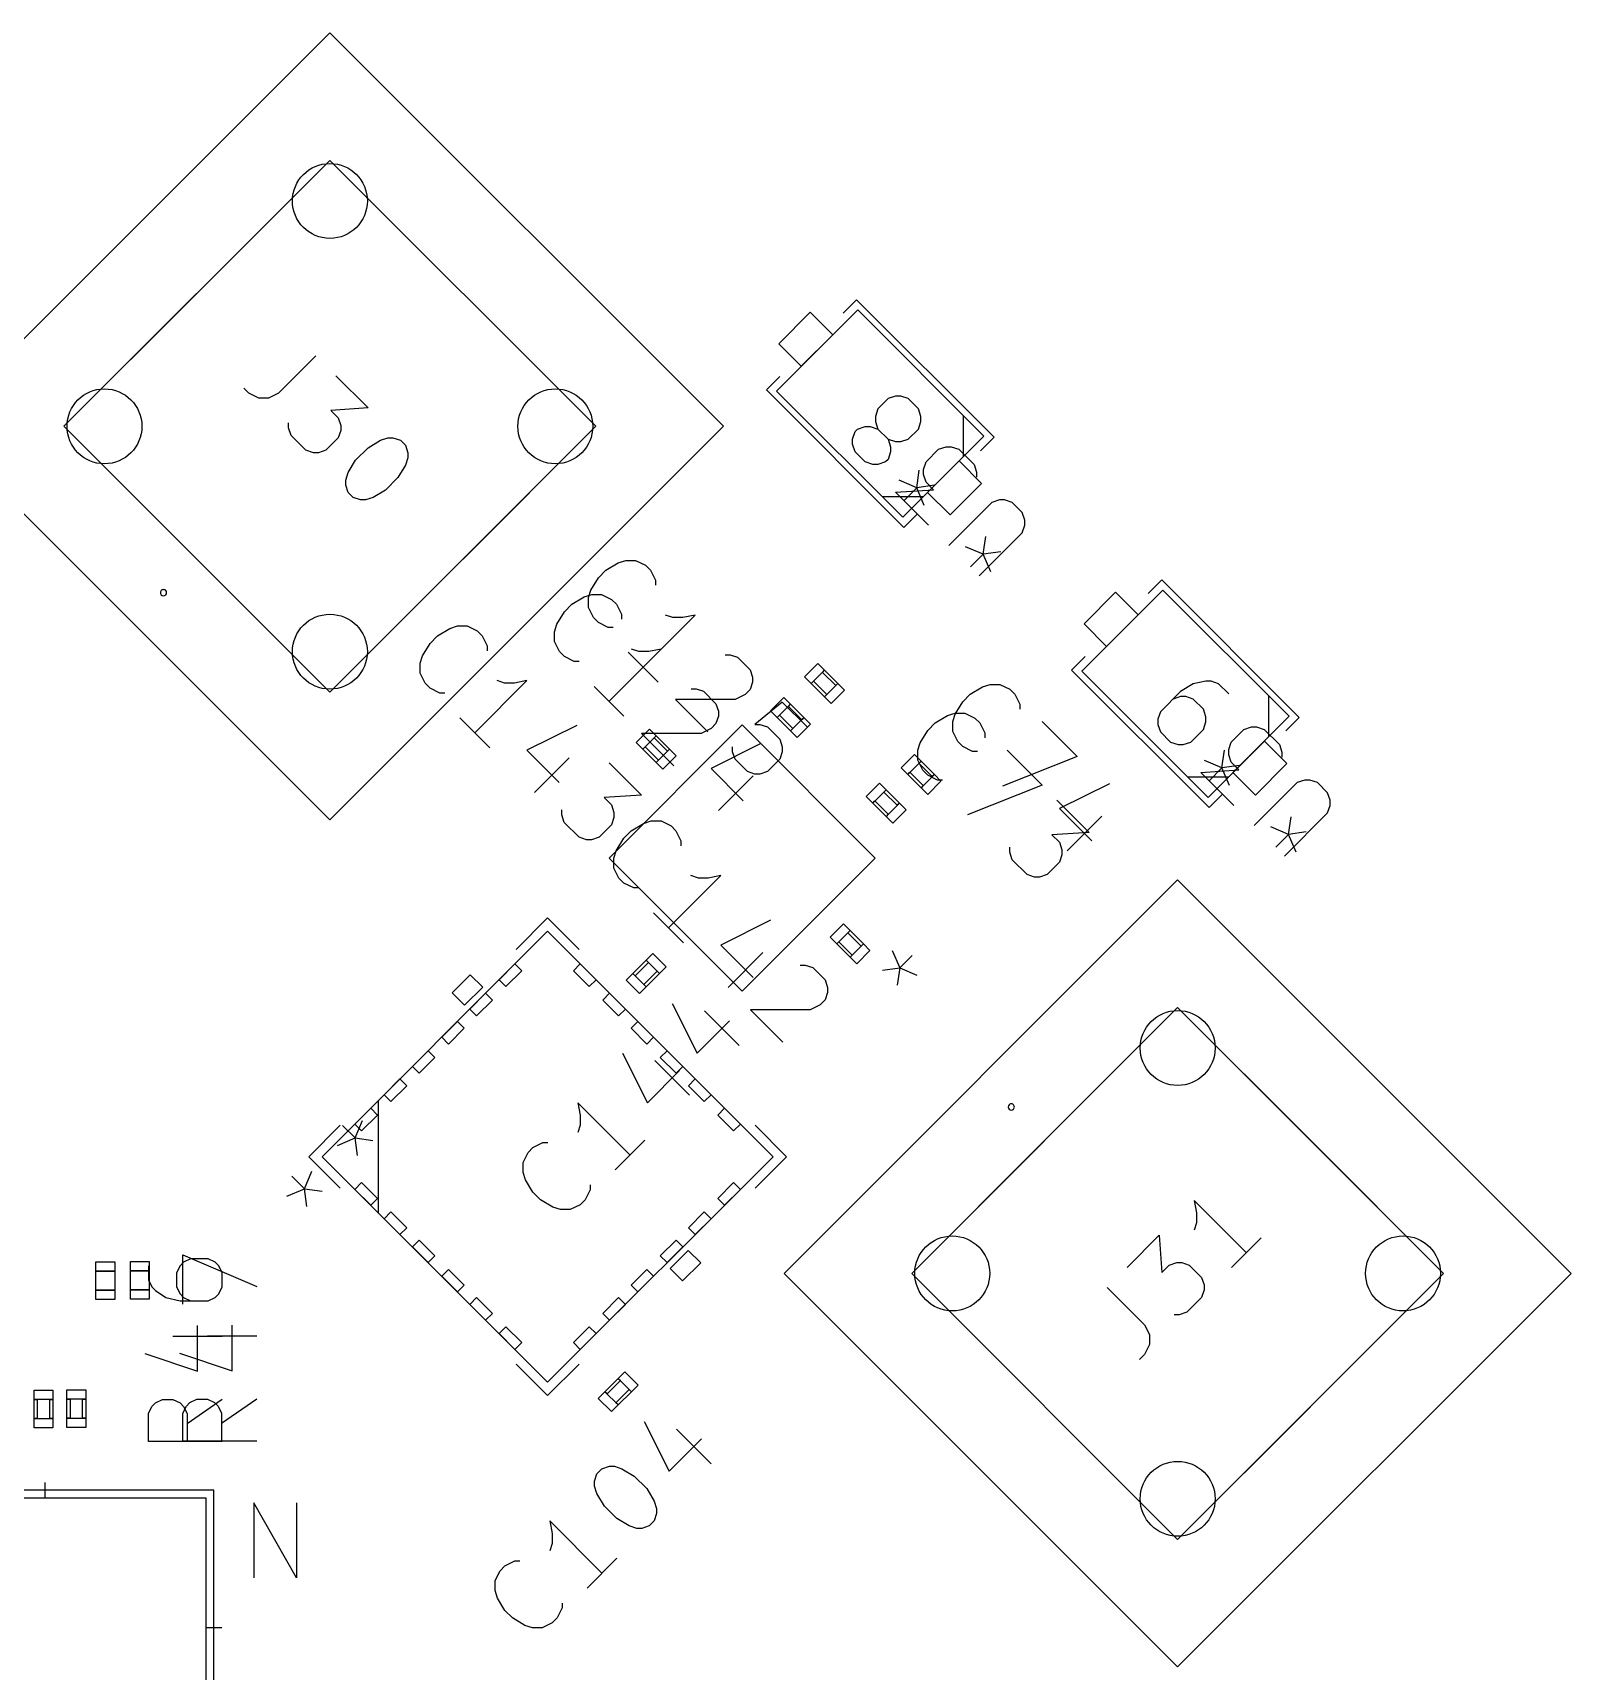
# Model space of a CAD drawing. Header units: millimetres. Extents: x -1 to 260, y -56 to 300.
# Drawn here: x 150.8 to 175.31, y 218.8 to 244.91 of the extents above; entities that cross this region are included whole.
import ezdxf

# ---------------------------------------------------------------- set-up
doc = ezdxf.new("R2010")
doc.units = ezdxf.units.MM
for name, color, linetype, true_color in [('Edge.Cuts', 254, 'CONTINUOUS', 0xd0d2cd), ('F.Fab', 9, 'CONTINUOUS', 0xafafaf), ('F.Silkscreen', 41, 'CONTINUOUS', 0xf2eda1)]:
    doc.layers.add(name, color=color, linetype=linetype, true_color=true_color)

msp = doc.modelspace()

# ---------------------------------------------------------------- linework, layer by layer
at = {"layer": 'Edge.Cuts'}
for centre in [(155.53, 242.232102), (151.937898, 238.64), (159.122102, 238.64), (155.53, 235.047898), (169.04, 228.732102), (165.447898, 225.14), (172.632102, 225.14), (169.04, 221.547898)]:
    msp.add_circle(centre, 0.5969, dxfattribs=at)
at = {"layer": 'F.Fab', "linetype": 'CONTINUOUS'}
for p, q in [((149.257963, 238.64), (155.53, 244.912037)), ((155.53, 244.912037), (161.802037, 238.64)), ((151.291602, 238.64), (155.53, 242.878398)), ((155.53, 242.878398), (159.768398, 238.64)), ((163.94079, 240.495798), (162.647633, 239.202641)), ((165.952367, 238.484221), (163.94079, 240.495798)), ((163.186448, 240.459877), (162.683554, 239.956983)), ((163.545658, 240.100667), (163.186448, 240.459877)), ((163.042764, 239.597773), (163.545658, 240.100667)), ((162.683554, 239.956983), (163.042764, 239.597773)), ((162.647633, 239.202641), (164.65921, 237.191064)), ((165.629078, 238.160932), (165.629078, 238.80751)), ((155.53, 232.367963), (149.257963, 238.64)), ((155.53, 234.401602), (151.291602, 238.64)), ((159.768398, 238.64), (155.53, 234.401602)), ((161.802037, 238.64), (155.53, 232.367963)), ((164.65921, 237.191064), (165.952367, 238.484221)), ((164.881994, 237.660927), (164.922191, 237.942309)), ((165.557236, 238.089089), (165.054342, 237.586195)), ((165.916446, 237.729879), (165.557236, 238.089089)), ((164.881994, 237.660927), (164.600613, 237.781519)), ((164.681007, 237.459941), (164.881994, 237.660927)), ((165.163375, 237.701125), (164.881994, 237.660927)), ((165.002586, 237.379546), (164.881994, 237.660927)), ((165.413552, 237.226985), (165.916446, 237.729879)), ((164.982499, 237.514353), (164.335921, 237.514353)), ((165.054342, 237.586195), (165.413552, 237.226985)), ((168.805436, 236.031151), (167.512279, 234.737994)), ((168.051094, 235.99523), (167.5482, 235.492336)), ((168.410304, 235.63602), (168.051094, 235.99523)), ((170.817013, 234.019574), (168.805436, 236.031151)), ((167.90741, 235.133126), (168.410304, 235.63602)), ((167.5482, 235.492336), (167.90741, 235.133126)), ((163.095945, 234.648491), (163.308077, 234.860623)), ((163.414143, 234.754557), (163.202011, 234.542425)), ((163.308077, 234.860623), (163.414143, 234.754557)), ((163.378788, 234.719202), (163.414143, 234.754557)), ((163.414143, 234.754557), (163.626275, 234.542425)), ((163.202011, 234.542425), (163.095945, 234.648491)), ((163.202011, 234.542425), (163.237366, 234.57778)), ((163.414143, 234.330293), (163.202011, 234.542425)), ((163.237366, 234.57778), (163.449498, 234.365648)), ((163.59092, 234.50707), (163.378788, 234.719202)), ((163.414143, 234.330293), (163.626275, 234.542425)), ((163.626275, 234.542425), (163.59092, 234.50707)), ((163.626275, 234.542425), (163.732341, 234.436359)), ((167.512279, 234.737994), (169.523856, 232.726417)), ((162.55352, 234.106066), (162.765652, 234.318198)), ((162.765652, 234.318198), (162.871718, 234.212132)), ((163.449498, 234.365648), (163.414143, 234.330293)), ((163.520209, 234.224227), (163.414143, 234.330293)), ((163.732341, 234.436359), (163.520209, 234.224227)), ((170.493724, 233.696285), (170.493724, 234.342863)), ((162.659586, 234), (162.55352, 234.106066)), ((162.871718, 234.212132), (162.659586, 234)), ((162.659586, 234), (162.694941, 234.035355)), ((162.871718, 233.787868), (162.659586, 234)), ((162.694941, 234.035355), (162.907073, 233.823223)), ((162.836363, 234.176777), (162.871718, 234.212132)), ((163.048495, 233.964645), (162.836363, 234.176777)), ((162.871718, 234.212132), (163.08385, 234)), ((162.871718, 233.787868), (163.08385, 234)), ((163.08385, 234), (163.048495, 233.964645)), ((163.08385, 234), (163.189916, 233.893934)), ((169.523856, 232.726417), (170.817013, 234.019574)), ((162.1, 233.88132), (159.97868, 231.76)), ((160.413348, 233.6026), (160.62548, 233.814732)), ((160.731546, 233.708666), (160.519414, 233.496534)), ((160.62548, 233.814732), (160.731546, 233.708666)), ((160.696191, 233.673311), (160.731546, 233.708666)), ((160.731546, 233.708666), (160.943678, 233.496534)), ((164.22132, 231.76), (162.1, 233.88132)), ((162.907073, 233.823223), (162.871718, 233.787868)), ((162.977784, 233.681802), (162.871718, 233.787868)), ((163.189916, 233.893934), (162.977784, 233.681802)), ((160.519414, 233.496534), (160.413348, 233.6026)), ((160.519414, 233.496534), (160.554769, 233.531889)), ((160.731546, 233.284402), (160.519414, 233.496534)), ((160.554769, 233.531889), (160.766901, 233.319757)), ((160.908323, 233.461179), (160.696191, 233.673311)), ((160.731546, 233.284402), (160.943678, 233.496534)), ((160.943678, 233.496534), (160.908323, 233.461179)), ((160.943678, 233.496534), (161.049744, 233.390468)), ((169.74664, 233.19628), (169.786837, 233.477662)), ((170.421882, 233.624442), (169.918988, 233.121548)), ((170.781092, 233.265232), (170.421882, 233.624442)), ((160.766901, 233.319757), (160.731546, 233.284402)), ((160.837612, 233.178336), (160.731546, 233.284402)), ((161.049744, 233.390468), (160.837612, 233.178336)), ((164.632305, 233.198994), (164.844437, 233.411126)), ((164.738371, 233.092928), (164.632305, 233.198994)), ((164.950503, 233.30506), (164.738371, 233.092928)), ((164.844437, 233.411126), (164.950503, 233.30506)), ((164.915148, 233.269705), (164.950503, 233.30506)), ((165.12728, 233.057573), (164.915148, 233.269705)), ((164.950503, 233.30506), (165.162635, 233.092928)), ((169.74664, 233.19628), (169.465259, 233.316872)), ((169.545653, 232.995294), (169.74664, 233.19628)), ((170.028021, 233.236478), (169.74664, 233.19628)), ((169.867232, 232.914899), (169.74664, 233.19628)), ((170.278198, 232.762338), (170.781092, 233.265232)), ((164.074733, 232.741419), (164.286865, 232.953551)), ((164.286865, 232.953551), (164.392931, 232.847485)), ((164.738371, 233.092928), (164.773726, 233.128283)), ((164.950503, 232.880796), (164.738371, 233.092928)), ((164.773726, 233.128283), (164.985858, 232.916151)), ((164.950503, 232.880796), (165.162635, 233.092928)), ((165.268701, 232.986862), (165.056569, 232.77473)), ((165.162635, 233.092928), (165.12728, 233.057573)), ((165.162635, 233.092928), (165.268701, 232.986862)), ((169.847145, 233.049706), (169.200567, 233.049706)), ((169.918988, 233.121548), (170.278198, 232.762338)), ((164.180799, 232.635353), (164.074733, 232.741419)), ((164.392931, 232.847485), (164.180799, 232.635353)), ((164.180799, 232.635353), (164.216154, 232.670708)), ((164.216154, 232.670708), (164.428286, 232.458576)), ((164.357576, 232.81213), (164.392931, 232.847485)), ((164.569708, 232.599998), (164.357576, 232.81213)), ((164.392931, 232.847485), (164.605063, 232.635353)), ((164.985858, 232.916151), (164.950503, 232.880796)), ((165.056569, 232.77473), (164.950503, 232.880796)), ((164.392931, 232.423221), (164.180799, 232.635353)), ((164.392931, 232.423221), (164.605063, 232.635353)), ((164.428286, 232.458576), (164.392931, 232.423221)), ((164.498997, 232.317155), (164.392931, 232.423221)), ((164.711129, 232.529287), (164.498997, 232.317155)), ((164.605063, 232.635353), (164.569708, 232.599998)), ((164.605063, 232.635353), (164.711129, 232.529287)), ((162.1, 229.63868), (159.97868, 231.76)), ((164.22132, 231.76), (162.1, 229.63868)), ((162.767963, 225.14), (169.04, 231.412037)), ((169.04, 231.412037), (175.312037, 225.14)), ((159, 230.592102), (155.407898, 227)), ((162.592102, 227), (159, 230.592102)), ((163.50082, 230.496556), (163.712952, 230.708688)), ((163.819018, 230.602622), (163.606886, 230.39049)), ((163.712952, 230.708688), (163.819018, 230.602622)), ((163.783663, 230.567267), (163.819018, 230.602622)), ((163.819018, 230.602622), (164.03115, 230.39049)), ((163.606886, 230.39049), (163.50082, 230.496556)), ((163.606886, 230.39049), (163.642241, 230.425845)), ((163.819018, 230.178358), (163.606886, 230.39049)), ((163.642241, 230.425845), (163.854373, 230.213713)), ((163.995795, 230.355135), (163.783663, 230.567267)), ((163.819018, 230.178358), (164.03115, 230.39049)), ((164.03115, 230.39049), (163.995795, 230.355135)), ((164.03115, 230.39049), (164.137216, 230.284424)), ((158.227698, 229.8198), (158.479145, 230.071248)), ((158.479145, 230.071248), (158.586908, 229.963485)), ((159.413092, 229.963485), (159.520855, 230.071248)), ((159.520855, 230.071248), (159.772302, 229.8198)), ((160.357868, 229.92), (160.57, 230.132132)), ((160.605355, 230.096777), (160.393223, 229.884645)), ((160.57, 230.132132), (160.676066, 230.238198)), ((160.57, 230.132132), (160.605355, 230.096777)), ((160.782132, 229.92), (160.57, 230.132132)), ((160.676066, 230.238198), (160.888198, 230.026066)), ((163.854373, 230.213713), (163.819018, 230.178358)), ((163.925084, 230.072292), (163.819018, 230.178358)), ((164.137216, 230.284424), (163.925084, 230.072292)), ((158.335461, 229.712037), (158.227698, 229.8198)), ((158.586908, 229.963485), (158.335461, 229.712037)), ((159.664539, 229.712037), (159.413092, 229.963485)), ((159.772302, 229.8198), (159.664539, 229.712037)), ((160.251802, 229.813934), (160.357868, 229.92)), ((160.463934, 229.601802), (160.251802, 229.813934)), ((160.357868, 229.92), (160.57, 229.707868)), ((160.393223, 229.884645), (160.357868, 229.92)), ((160.534645, 229.743223), (160.746777, 229.955355)), ((160.782132, 229.92), (160.57, 229.707868)), ((160.746777, 229.955355), (160.782132, 229.92)), ((160.888198, 230.026066), (160.782132, 229.92)), ((157.760725, 229.352827), (158.012172, 229.604274)), ((158.012172, 229.604274), (158.119935, 229.496511)), ((159.880065, 229.496511), (159.987828, 229.604274)), ((159.987828, 229.604274), (160.239275, 229.352827)), ((160.57, 229.707868), (160.463934, 229.601802)), ((160.57, 229.707868), (160.534645, 229.743223)), ((157.868488, 229.245064), (157.760725, 229.352827)), ((158.119935, 229.496511), (157.868488, 229.245064)), ((160.131512, 229.245064), (159.880065, 229.496511)), ((160.239275, 229.352827), (160.131512, 229.245064)), ((164.801602, 225.14), (169.04, 229.378398)), ((169.04, 229.378398), (173.278398, 225.14)), ((157.311712, 228.903814), (157.563159, 229.155261)), ((157.670922, 229.047498), (157.419475, 228.796051)), ((157.563159, 229.155261), (157.670922, 229.047498)), ((160.329078, 229.047498), (160.436841, 229.155261)), ((160.580525, 228.796051), (160.329078, 229.047498)), ((160.436841, 229.155261), (160.688288, 228.903814)), ((157.419475, 228.796051), (157.311712, 228.903814)), ((160.688288, 228.903814), (160.580525, 228.796051)), ((156.844739, 228.436841), (157.096186, 228.688288)), ((157.203949, 228.580525), (156.952502, 228.329078)), ((157.096186, 228.688288), (157.203949, 228.580525)), ((160.796051, 228.580525), (160.903814, 228.688288)), ((161.047498, 228.329078), (160.796051, 228.580525)), ((160.903814, 228.688288), (161.155261, 228.436841)), ((156.395726, 227.987828), (156.647173, 228.239275)), ((156.647173, 228.239275), (156.754936, 228.131512)), ((156.952502, 228.329078), (156.844739, 228.436841)), ((161.155261, 228.436841), (161.047498, 228.329078)), ((161.245064, 228.131512), (161.352827, 228.239275)), ((161.352827, 228.239275), (161.604274, 227.987828)), ((156.503489, 227.880065), (156.395726, 227.987828)), ((156.754936, 228.131512), (156.503489, 227.880065)), ((161.496511, 227.880065), (161.245064, 228.131512)), ((161.604274, 227.987828), (161.496511, 227.880065)), ((155.928752, 227.520855), (156.1802, 227.772302)), ((156.1802, 227.772302), (156.287963, 227.664539)), ((156.305923, 226.101974), (156.305923, 227.898026)), ((161.712037, 227.664539), (161.8198, 227.772302)), ((161.8198, 227.772302), (162.071248, 227.520855)), ((155.730657, 227.499057), (155.931643, 227.29807)), ((156.036515, 227.413092), (155.928752, 227.520855)), ((155.931643, 227.29807), (156.052235, 227.579451)), ((156.287963, 227.664539), (156.036515, 227.413092)), ((161.963485, 227.413092), (161.712037, 227.664539)), ((162.071248, 227.520855), (161.963485, 227.413092)), ((155.650262, 227.177478), (155.931643, 227.29807)), ((155.971841, 227.016689), (155.931643, 227.29807)), ((155.931643, 227.29807), (156.213025, 227.257873)), ((155.407898, 227), (159, 223.407898)), ((159, 223.407898), (162.592102, 227)), ((155.928752, 226.479145), (156.036515, 226.586908)), ((156.1802, 226.227698), (155.928752, 226.479145)), ((156.036515, 226.586908), (156.287963, 226.335461)), ((161.712037, 226.335461), (161.963485, 226.586908)), ((162.071248, 226.479145), (161.8198, 226.227698)), ((161.963485, 226.586908), (162.071248, 226.479145)), ((156.287963, 226.335461), (156.1802, 226.227698)), ((161.8198, 226.227698), (161.712037, 226.335461)), ((156.395726, 226.012172), (156.503489, 226.119935)), ((156.647173, 225.760725), (156.395726, 226.012172)), ((156.503489, 226.119935), (156.754936, 225.868488)), ((161.245064, 225.868488), (161.496511, 226.119935)), ((161.604274, 226.012172), (161.352827, 225.760725)), ((161.496511, 226.119935), (161.604274, 226.012172)), ((156.754936, 225.868488), (156.647173, 225.760725)), ((156.844739, 225.563159), (156.952502, 225.670922)), ((156.952502, 225.670922), (157.203949, 225.419475)), ((160.796051, 225.419475), (161.047498, 225.670922)), ((161.047498, 225.670922), (161.155261, 225.563159)), ((161.352827, 225.760725), (161.245064, 225.868488)), ((157.096186, 225.311712), (156.844739, 225.563159)), ((157.203949, 225.419475), (157.096186, 225.311712)), ((160.903814, 225.311712), (160.796051, 225.419475)), ((161.155261, 225.563159), (160.903814, 225.311712)), ((151.801653, 225.174787), (151.801653, 225.324787)), ((151.801653, 225.324787), (152.101653, 225.324787)), ((152.101653, 225.174787), (151.801653, 225.174787)), ((152.101653, 225.324787), (152.101653, 225.174787)), ((152.351653, 225.179787), (152.351653, 225.329787)), ((152.351653, 225.329787), (152.651653, 225.329787)), ((152.651653, 225.179787), (152.351653, 225.179787)), ((152.651653, 225.329787), (152.651653, 225.179787)), ((157.311712, 225.096186), (157.419475, 225.203949)), ((157.563159, 224.844739), (157.311712, 225.096186)), ((157.419475, 225.203949), (157.670922, 224.952502)), ((160.329078, 224.952502), (160.580525, 225.203949)), ((160.688288, 225.096186), (160.436841, 224.844739)), ((160.580525, 225.203949), (160.688288, 225.096186)), ((169.04, 218.867963), (162.767963, 225.14)), ((169.04, 220.901602), (164.801602, 225.14)), ((173.278398, 225.14), (169.04, 220.901602)), ((175.312037, 225.14), (169.04, 218.867963)), ((151.801653, 224.724787), (151.801653, 224.874787)), ((151.801653, 224.874787), (152.101653, 224.874787)), ((152.101653, 224.874787), (152.101653, 224.724787)), ((152.351653, 224.729787), (152.351653, 224.879787)), ((152.351653, 224.879787), (152.651653, 224.879787)), ((152.651653, 224.879787), (152.651653, 224.729787)), ((157.670922, 224.952502), (157.563159, 224.844739)), ((160.436841, 224.844739), (160.329078, 224.952502)), ((152.101653, 224.724787), (151.801653, 224.724787)), ((152.651653, 224.729787), (152.351653, 224.729787)), ((157.760725, 224.647173), (157.868488, 224.754936)), ((158.012172, 224.395726), (157.760725, 224.647173)), ((157.868488, 224.754936), (158.119935, 224.503489)), ((159.880065, 224.503489), (160.131512, 224.754936)), ((160.239275, 224.647173), (159.987828, 224.395726)), ((160.131512, 224.754936), (160.239275, 224.647173)), ((158.119935, 224.503489), (158.012172, 224.395726)), ((159.987828, 224.395726), (159.880065, 224.503489)), ((158.227698, 224.1802), (158.335461, 224.287963)), ((158.479145, 223.928752), (158.227698, 224.1802)), ((158.335461, 224.287963), (158.586908, 224.036515)), ((159.413092, 224.036515), (159.664539, 224.287963)), ((159.772302, 224.1802), (159.520855, 223.928752)), ((159.664539, 224.287963), (159.772302, 224.1802)), ((158.586908, 224.036515), (158.479145, 223.928752)), ((159.520855, 223.928752), (159.413092, 224.036515)), ((160.123871, 223.467169), (160.229937, 223.573235)), ((160.229937, 223.573235), (160.442069, 223.361103)), ((150.815, 223.13), (150.815, 223.28)), ((150.815, 223.28), (151.115, 223.28)), ((151.115, 223.28), (151.115, 223.13)), ((151.34, 223.135), (151.34, 223.285)), ((151.34, 223.285), (151.64, 223.285)), ((151.64, 223.285), (151.64, 223.135)), ((159.911739, 223.255037), (160.123871, 223.467169)), ((160.159226, 223.431814), (159.947094, 223.219682)), ((160.088516, 223.07826), (160.300648, 223.290392)), ((160.123871, 223.467169), (160.159226, 223.431814)), ((160.336003, 223.255037), (160.123871, 223.467169)), ((160.300648, 223.290392), (160.336003, 223.255037)), ((160.442069, 223.361103), (160.336003, 223.255037)), ((150.815, 222.83), (150.815, 223.13)), ((150.815, 223.13), (150.865, 223.13)), ((151.115, 223.13), (150.815, 223.13)), ((150.865, 223.13), (150.865, 222.83)), ((151.065, 222.83), (151.065, 223.13)), ((151.065, 223.13), (151.115, 223.13)), ((151.115, 223.13), (151.115, 222.83)), ((151.34, 222.835), (151.34, 223.135)), ((151.34, 223.135), (151.39, 223.135)), ((151.64, 223.135), (151.34, 223.135)), ((151.39, 223.135), (151.39, 222.835)), ((151.59, 222.835), (151.59, 223.135)), ((151.59, 223.135), (151.64, 223.135)), ((151.64, 223.135), (151.64, 222.835)), ((159.805673, 223.148971), (159.911739, 223.255037)), ((160.017805, 222.936839), (159.805673, 223.148971)), ((159.911739, 223.255037), (160.123871, 223.042905)), ((159.947094, 223.219682), (159.911739, 223.255037)), ((160.123871, 223.042905), (160.017805, 222.936839)), ((160.123871, 223.042905), (160.088516, 223.07826)), ((160.336003, 223.255037), (160.123871, 223.042905)), ((150.865, 222.83), (150.815, 222.83)), ((150.815, 222.68), (150.815, 222.83)), ((150.815, 222.83), (151.115, 222.83)), ((151.115, 222.83), (151.065, 222.83)), ((151.115, 222.83), (151.115, 222.68)), ((151.39, 222.835), (151.34, 222.835)), ((151.34, 222.685), (151.34, 222.835)), ((151.34, 222.835), (151.64, 222.835)), ((151.64, 222.835), (151.59, 222.835)), ((151.64, 222.835), (151.64, 222.685)), ((151.115, 222.68), (150.815, 222.68)), ((151.64, 222.685), (151.34, 222.685)), ((153.556, 221.556), (146.444, 221.556)), ((153.556, 214.444), (153.556, 221.556)), ((154.99963, 220.288338), (154.317459, 221.482138)), ((154.317459, 221.482138), (154.317459, 220.288338)), ((154.99963, 221.482138), (154.99963, 220.288338))]:
    msp.add_line(p, q, dxfattribs=at)
at = {"layer": 'F.Fab'}
for centre in [(155.53, 242.232102), (151.937898, 238.64), (159.122102, 238.64), (155.53, 235.047898), (169.04, 228.732102), (165.447898, 225.14), (172.632102, 225.14), (169.04, 221.547898)]:
    msp.add_circle(centre, 0.5969, dxfattribs=at)
at = {"layer": 'F.Silkscreen', "linetype": 'CONTINUOUS'}
for p, q in [((152.350141, 239.698539), (154.471461, 241.819859)), ((158.711981, 239.70066), (156.588539, 241.819859)), ((163.922829, 240.657443), (163.707303, 240.441917)), ((166.114012, 238.46626), (163.922829, 240.657443)), ((155.307032, 239.763968), (154.712796, 239.169731)), ((154.237407, 239.169731), (154.158175, 239.248963)), ((155.623958, 239.447042), (156.138963, 238.932037)), ((162.701514, 239.436128), (162.485988, 239.220602)), ((162.485988, 239.220602), (164.677171, 237.029419)), ((154.39587, 239.0905), (154.237407, 239.169731)), ((154.554333, 239.0905), (154.39587, 239.0905)), ((154.712796, 239.169731), (154.554333, 239.0905)), ((156.138963, 238.932037), (155.544726, 238.892421)), ((164.424483, 239.08149), (164.263078, 238.920085)), ((164.545537, 239.121842), (164.424483, 239.08149)), ((164.62624, 239.121842), (164.545537, 239.121842)), ((164.747294, 239.08149), (164.62624, 239.121842)), ((164.908699, 238.920085), (164.747294, 239.08149)), ((154.871259, 238.615111), (154.871259, 238.694343)), ((155.544726, 238.892421), (155.663574, 238.773574)), ((155.663574, 238.773574), (155.703189, 238.654727)), ((164.263078, 238.920085), (164.222727, 238.799031)), ((164.222727, 238.799031), (164.222727, 238.718329)), ((164.222727, 238.718329), (164.263078, 238.597275)), ((164.94905, 238.799031), (164.908699, 238.920085)), ((164.908699, 238.597275), (164.94905, 238.718329)), ((164.94905, 238.718329), (164.94905, 238.799031)), ((154.910874, 238.496264), (154.871259, 238.615111)), ((155.148569, 238.258569), (154.910874, 238.496264)), ((155.663574, 238.456648), (155.465495, 238.258569)), ((155.703189, 238.575495), (155.663574, 238.456648)), ((155.703189, 238.654727), (155.703189, 238.575495)), ((156.138963, 238.298185), (156.337042, 238.417032)), ((156.337042, 238.417032), (156.455889, 238.456648)), ((156.455889, 238.456648), (156.53512, 238.456648)), ((156.53512, 238.456648), (156.653968, 238.417032)), ((156.653968, 238.417032), (156.733199, 238.337801)), ((163.859565, 238.43587), (163.899917, 238.556924)), ((163.859565, 238.355167), (163.859565, 238.43587)), ((163.899917, 238.556924), (163.940268, 238.597275)), ((163.940268, 238.597275), (164.061322, 238.637626)), ((164.061322, 238.637626), (164.142024, 238.637626)), ((164.142024, 238.637626), (164.263078, 238.597275)), ((164.263078, 238.597275), (164.424483, 238.43587)), ((164.424483, 238.43587), (164.464835, 238.314816)), ((164.424483, 238.43587), (164.545537, 238.395518)), ((164.62624, 238.395518), (164.747294, 238.43587)), ((164.747294, 238.43587), (164.908699, 238.597275)), ((165.898486, 238.250734), (166.114012, 238.46626)), ((155.267416, 238.218953), (155.148569, 238.258569)), ((155.346648, 238.218953), (155.267416, 238.218953)), ((155.465495, 238.258569), (155.346648, 238.218953)), ((155.940884, 238.100106), (156.138963, 238.298185)), ((156.733199, 238.337801), (156.772815, 238.218953)), ((156.772815, 238.218953), (156.772815, 238.139722)), ((163.899917, 238.234113), (163.859565, 238.355167)), ((164.061322, 238.072708), (163.899917, 238.234113)), ((164.464835, 238.234113), (164.424483, 238.113059)), ((164.464835, 238.314816), (164.464835, 238.234113)), ((164.545537, 238.395518), (164.62624, 238.395518)), ((165.029753, 238.072708), (165.231509, 238.274464)), ((165.231509, 238.274464), (165.352563, 238.314816)), ((165.352563, 238.314816), (165.433266, 238.314816)), ((165.433266, 238.314816), (165.554319, 238.274464)), ((165.554319, 238.274464), (165.796427, 238.032357)), ((155.782421, 237.78318), (155.822037, 237.902027)), ((155.822037, 237.902027), (155.940884, 238.100106)), ((156.733199, 238.020875), (156.614352, 237.822796)), ((156.772815, 238.139722), (156.733199, 238.020875)), ((164.182376, 238.032357), (164.061322, 238.072708)), ((164.263078, 238.032357), (164.182376, 238.032357)), ((164.384132, 238.072708), (164.263078, 238.032357)), ((164.424483, 238.113059), (164.384132, 238.072708)), ((164.989401, 237.951654), (165.029753, 238.072708)), ((164.989401, 237.870951), (164.989401, 237.951654)), ((165.796427, 238.032357), (165.836778, 237.911303)), ((165.836778, 237.911303), (165.836778, 237.8306)), ((155.782421, 237.703949), (155.782421, 237.78318)), ((155.822037, 237.585101), (155.782421, 237.703949)), ((156.416273, 237.624717), (156.218194, 237.50587)), ((156.614352, 237.822796), (156.416273, 237.624717)), ((164.545537, 237.588492), (165.150807, 237.628844)), ((165.029753, 237.749898), (164.989401, 237.870951)), ((165.150807, 237.628844), (165.029753, 237.749898)), ((154.471461, 235.460141), (152.350141, 237.581461)), ((155.901268, 237.50587), (155.822037, 237.585101)), ((156.020116, 237.466254), (155.901268, 237.50587)), ((156.099347, 237.466254), (156.020116, 237.466254)), ((156.218194, 237.50587), (156.099347, 237.466254)), ((156.588539, 235.460141), (158.711981, 237.57934)), ((165.070104, 237.063926), (164.545537, 237.588492)), ((166.078886, 237.427088), (165.392914, 236.741116)), ((166.19994, 237.467439), (166.078886, 237.427088)), ((166.280642, 237.467439), (166.19994, 237.467439)), ((166.401696, 237.427088), (166.280642, 237.467439)), ((166.563101, 237.265682), (166.401696, 237.427088)), ((164.677171, 237.029419), (164.892697, 237.244945)), ((166.603453, 237.144629), (166.563101, 237.265682)), ((166.603453, 237.063926), (166.603453, 237.144629)), ((165.87713, 236.2569), (166.563101, 236.942872)), ((165.941664, 236.601257), (165.981861, 236.882639)), ((166.563101, 236.942872), (166.603453, 237.063926)), ((165.941664, 236.601257), (165.660283, 236.721849)), ((165.740677, 236.400271), (165.941664, 236.601257)), ((166.223045, 236.641455), (165.941664, 236.601257)), ((166.062256, 236.319876), (165.941664, 236.601257)), ((159.808678, 236.226727), (159.927526, 236.345575)), ((159.927526, 236.345575), (160.125604, 236.464422)), ((160.125604, 236.464422), (160.244452, 236.504038)), ((160.244452, 236.504038), (160.402915, 236.504038)), ((160.402915, 236.504038), (160.561378, 236.424806)), ((160.561378, 236.424806), (160.640609, 236.345575)), ((160.640609, 236.345575), (160.719841, 236.187112)), ((159.689831, 236.028649), (159.808678, 236.226727)), ((160.719841, 236.187112), (160.719841, 236.10788)), ((168.787475, 236.192796), (168.571949, 235.97727)), ((170.978658, 234.001613), (168.787475, 236.192796)), ((159.266253, 235.6843), (159.385101, 235.803148)), ((159.385101, 235.803148), (159.583179, 235.921995)), ((159.583179, 235.921995), (159.702027, 235.961611)), ((159.650215, 235.909801), (159.689831, 236.028649)), ((159.650215, 235.751338), (159.650215, 235.909801)), ((159.702027, 235.961611), (159.86049, 235.961611)), ((159.86049, 235.961611), (160.018953, 235.882379)), ((160.018953, 235.882379), (160.098184, 235.803148)), ((160.098184, 235.803148), (160.177416, 235.644685)), ((159.147406, 235.486222), (159.266253, 235.6843)), ((159.729447, 235.592875), (159.650215, 235.751338)), ((159.808678, 235.513644), (159.729447, 235.592875)), ((160.177416, 235.644685), (160.177416, 235.565453)), ((160.521762, 234.80056), (161.353693, 235.632491)), ((160.997151, 235.592875), (160.878304, 235.632491)), ((161.155614, 235.592875), (160.997151, 235.592875)), ((161.353693, 235.632491), (161.155614, 235.592875)), ((157.126081, 235.180834), (157.244929, 235.299682)), ((157.244929, 235.299682), (157.443007, 235.418529)), ((157.443007, 235.418529), (157.561855, 235.458145)), ((157.561855, 235.458145), (157.720318, 235.458145)), ((157.720318, 235.458145), (157.878781, 235.378913)), ((157.878781, 235.378913), (157.958012, 235.299682)), ((157.958012, 235.299682), (158.037244, 235.141219)), ((159.10779, 235.367374), (159.147406, 235.486222)), ((159.10779, 235.208911), (159.10779, 235.367374)), ((159.967141, 235.434412), (159.808678, 235.513644)), ((160.046373, 235.434412), (159.967141, 235.434412)), ((157.007234, 234.982756), (157.126081, 235.180834)), ((158.037244, 235.141219), (158.037244, 235.061987)), ((159.187022, 235.050448), (159.10779, 235.208911)), ((159.266253, 234.971217), (159.187022, 235.050448)), ((159.979337, 234.258133), (160.811268, 235.090064)), ((160.759457, 234.562866), (160.284067, 235.038255)), ((160.454726, 235.050448), (160.335879, 235.090064)), ((160.613189, 235.050448), (160.454726, 235.050448)), ((160.811268, 235.090064), (160.613189, 235.050448)), ((156.967618, 234.863908), (157.007234, 234.982756)), ((156.967618, 234.705445), (156.967618, 234.863908)), ((159.424716, 234.891985), (159.266253, 234.971217)), ((159.503948, 234.891985), (159.424716, 234.891985)), ((161.829082, 234.998639), (161.908314, 234.998639)), ((161.908314, 234.998639), (162.027161, 234.959023)), ((162.027161, 234.959023), (162.22524, 234.760944)), ((162.22524, 234.760944), (162.264855, 234.642097)), ((167.56616, 234.971481), (167.350634, 234.755955)), ((167.350634, 234.755955), (169.541817, 232.564772)), ((157.04685, 234.546982), (156.967618, 234.705445)), ((157.126081, 234.467751), (157.04685, 234.546982)), ((157.839165, 233.754667), (158.671096, 234.586598)), ((158.314554, 234.546982), (158.195707, 234.586598)), ((158.473017, 234.546982), (158.314554, 234.546982)), ((158.671096, 234.586598), (158.473017, 234.546982)), ((160.217032, 234.020439), (159.741642, 234.495828)), ((162.264855, 234.562865), (162.22524, 234.444018)), ((162.264855, 234.642097), (162.264855, 234.562865)), ((165.733087, 234.369646), (165.931165, 234.488493)), ((165.931165, 234.488493), (166.050013, 234.528109)), ((166.050013, 234.528109), (166.208476, 234.528109)), ((166.208476, 234.528109), (166.366939, 234.448877)), ((169.289128, 234.536141), (169.087372, 234.415087)), ((169.490885, 234.576492), (169.289128, 234.536141)), ((169.571587, 234.576492), (169.490885, 234.576492)), ((169.692641, 234.536141), (169.571587, 234.576492)), ((169.854046, 234.374736), (169.692641, 234.536141)), ((157.284544, 234.388519), (157.126081, 234.467751)), ((157.363776, 234.388519), (157.284544, 234.388519)), ((161.987545, 234.285555), (161.036767, 234.285555)), ((161.036767, 234.285555), (161.551772, 233.77055)), ((161.286657, 234.456212), (161.365889, 234.456212)), ((161.365889, 234.456212), (161.484736, 234.416596)), ((161.484736, 234.416596), (161.682815, 234.218517)), ((162.146008, 234.364787), (161.987545, 234.285555)), ((162.22524, 234.444018), (162.146008, 234.364787)), ((162.740245, 234.245939), (162.304471, 233.889397)), ((163.136402, 233.849782), (162.740245, 234.245939)), ((165.495392, 234.05272), (165.614239, 234.250799)), ((165.614239, 234.250799), (165.733087, 234.369646)), ((166.366939, 234.448877), (166.44617, 234.369646)), ((166.44617, 234.369646), (166.525402, 234.211183)), ((169.087372, 234.415087), (168.764562, 234.092277)), ((169.087372, 234.334384), (168.966318, 234.294033)), ((169.168074, 234.334384), (169.087372, 234.334384)), ((169.289128, 234.294033), (169.168074, 234.334384)), ((169.450533, 234.132628), (169.289128, 234.294033)), ((158.07686, 233.516973), (157.60147, 233.992362)), ((161.682815, 234.218517), (161.72243, 234.09967)), ((161.72243, 234.020438), (161.682815, 233.901591)), ((161.72243, 234.09967), (161.72243, 234.020438)), ((165.175515, 233.912071), (165.373593, 234.030918)), ((165.373593, 234.030918), (165.492441, 234.070534)), ((165.455776, 233.933873), (165.495392, 234.05272)), ((165.492441, 234.070534), (165.650904, 234.070534)), ((165.650904, 234.070534), (165.809367, 233.991302)), ((165.809367, 233.991302), (165.888598, 233.912071)), ((166.525402, 234.211183), (166.525402, 234.131951)), ((168.764562, 234.092277), (168.72421, 233.971223)), ((168.72421, 233.971223), (168.72421, 233.89052)), ((169.490885, 234.011574), (169.450533, 234.132628)), ((169.490885, 233.930871), (169.490885, 234.011574)), ((170.763132, 233.786087), (170.978658, 234.001613)), ((159.463411, 233.873514), (158.671096, 233.477357)), ((161.44512, 233.743128), (160.494342, 233.743128)), ((160.494342, 233.743128), (161.009347, 233.228123)), ((161.603583, 233.82236), (161.44512, 233.743128)), ((161.682815, 233.901591), (161.603583, 233.82236)), ((162.304471, 233.889397), (162.383703, 233.889397)), ((162.383703, 233.889397), (162.50255, 233.849782)), ((162.50255, 233.849782), (162.700629, 233.651703)), ((164.93782, 233.595145), (165.056667, 233.793224)), ((165.056667, 233.793224), (165.175515, 233.912071)), ((165.455776, 233.77541), (165.455776, 233.933873)), ((165.535008, 233.616947), (165.455776, 233.77541)), ((165.888598, 233.912071), (165.96783, 233.753608)), ((165.96783, 233.753608), (165.96783, 233.674376)), ((166.881944, 233.933873), (167.436564, 233.379252)), ((168.72421, 233.89052), (168.764562, 233.769466)), ((168.764562, 233.769466), (168.925967, 233.608061)), ((169.248777, 233.608061), (169.450533, 233.809818)), ((169.450533, 233.809818), (169.490885, 233.930871)), ((169.894398, 233.608061), (170.096154, 233.809817)), ((170.096154, 233.809817), (170.217208, 233.850169)), ((170.217208, 233.850169), (170.297911, 233.850169)), ((170.297911, 233.850169), (170.418964, 233.809817)), ((170.418964, 233.809817), (170.661072, 233.56771)), ((158.671096, 233.477357), (159.186101, 232.962352)), ((162.395898, 233.584665), (161.603583, 233.188507)), ((161.94793, 233.453624), (161.94793, 233.532856)), ((161.987545, 233.334777), (161.94793, 233.453624)), ((162.700629, 233.651703), (162.740245, 233.532856)), ((162.740245, 233.453624), (162.700629, 233.334777)), ((162.740245, 233.532856), (162.740245, 233.453624)), ((164.898204, 233.476298), (164.93782, 233.595145)), ((164.898204, 233.317835), (164.898204, 233.476298)), ((165.614239, 233.537715), (165.535008, 233.616947)), ((165.772702, 233.458484), (165.614239, 233.537715)), ((165.851934, 233.458484), (165.772702, 233.458484)), ((166.324372, 233.476298), (166.878992, 232.921677)), ((168.925967, 233.608061), (169.047021, 233.56771)), ((169.047021, 233.56771), (169.127723, 233.56771)), ((169.127723, 233.56771), (169.248777, 233.608061)), ((169.854046, 233.487007), (169.894398, 233.608061)), ((169.854046, 233.406304), (169.854046, 233.487007)), ((170.661072, 233.56771), (170.701423, 233.446656)), ((170.701423, 233.446656), (170.701423, 233.365953)), ((159.344564, 233.358509), (158.789943, 232.803889)), ((159.978416, 233.279278), (160.493421, 232.764273)), ((161.603583, 233.188507), (162.118588, 232.673503)), ((162.185624, 233.136698), (161.987545, 233.334777)), ((162.700629, 233.334777), (162.50255, 233.136698)), ((164.977436, 233.159372), (164.898204, 233.317835)), ((167.436564, 233.379252), (166.248092, 232.903863)), ((169.894398, 233.285251), (169.854046, 233.406304)), ((170.015452, 233.164197), (169.894398, 233.285251)), ((162.277051, 233.06966), (161.722431, 232.51504)), ((162.304471, 233.097082), (162.185624, 233.136698)), ((162.383703, 233.097082), (162.304471, 233.097082)), ((162.50255, 233.136698), (162.383703, 233.097082)), ((165.056667, 233.08014), (164.977436, 233.159372)), ((165.21513, 233.000909), (165.056667, 233.08014)), ((165.294362, 233.000909), (165.21513, 233.000909)), ((166.878992, 232.921677), (165.69052, 232.446288)), ((167.951569, 232.943479), (167.159254, 232.547321)), ((169.410182, 233.123845), (170.015452, 233.164197)), ((169.934749, 232.599279), (169.410182, 233.123845)), ((170.943531, 232.962441), (170.257559, 232.276469)), ((171.064585, 233.002792), (170.943531, 232.962441)), ((171.145287, 233.002792), (171.064585, 233.002792)), ((171.266341, 232.962441), (171.145287, 233.002792)), ((171.427746, 232.801035), (171.266341, 232.962441)), ((160.493421, 232.764273), (159.899185, 232.724657)), ((159.899185, 232.724657), (160.018032, 232.60581)), ((167.116687, 232.683982), (167.631692, 232.168977)), ((169.541817, 232.564772), (169.757343, 232.780298)), ((171.468098, 232.679982), (171.427746, 232.801035)), ((171.468098, 232.599279), (171.468098, 232.679982)), ((159.225717, 232.447347), (159.225717, 232.526578)), ((159.265333, 232.3285), (159.225717, 232.447347)), ((160.018032, 232.60581), (160.057648, 232.486963)), ((160.057648, 232.407731), (160.018032, 232.288884)), ((160.057648, 232.486963), (160.057648, 232.407731)), ((167.159254, 232.547321), (167.674259, 232.032316)), ((167.832722, 232.428474), (167.278101, 231.873853)), ((170.741775, 231.792253), (171.427746, 232.478225)), ((170.80631, 232.13661), (170.846507, 232.417992)), ((171.427746, 232.478225), (171.468098, 232.599279)), ((159.503027, 232.090805), (159.265333, 232.3285)), ((160.018032, 232.288884), (159.819953, 232.090805)), ((160.213553, 232.07479), (160.332401, 232.193638)), ((160.332401, 232.193638), (160.530479, 232.312485)), ((160.530479, 232.312485), (160.649327, 232.352101)), ((160.649327, 232.352101), (160.80779, 232.352101)), ((160.80779, 232.352101), (160.966253, 232.272869)), ((160.966253, 232.272869), (161.045484, 232.193638)), ((161.045484, 232.193638), (161.124716, 232.035175)), ((167.631692, 232.168977), (167.037455, 232.129362)), ((170.80631, 232.13661), (170.524929, 232.257202)), ((170.605323, 231.935624), (170.80631, 232.13661)), ((171.087691, 232.176808), (170.80631, 232.13661)), ((170.926902, 231.855229), (170.80631, 232.13661)), ((159.621874, 232.051189), (159.503027, 232.090805)), ((159.701106, 232.051189), (159.621874, 232.051189)), ((159.819953, 232.090805), (159.701106, 232.051189)), ((160.05509, 231.757864), (160.094706, 231.876712)), ((160.094706, 231.876712), (160.213553, 232.07479)), ((161.124716, 232.035175), (161.124716, 231.955943)), ((166.363988, 231.852051), (166.363988, 231.931283)), ((167.037455, 232.129362), (167.156303, 232.010514)), ((167.156303, 232.010514), (167.195918, 231.891667)), ((167.195918, 231.891667), (167.195918, 231.812436)), ((160.05509, 231.599401), (160.05509, 231.757864)), ((166.403603, 231.733204), (166.363988, 231.852051)), ((166.641298, 231.49551), (166.403603, 231.733204)), ((167.156303, 231.693588), (166.958224, 231.49551)), ((167.195918, 231.812436), (167.156303, 231.693588)), ((160.134322, 231.440938), (160.05509, 231.599401)), ((160.213553, 231.361707), (160.134322, 231.440938)), ((160.372016, 231.282475), (160.213553, 231.361707)), ((160.926637, 230.648623), (161.758568, 231.480554)), ((161.402026, 231.440938), (161.283179, 231.480554)), ((161.560489, 231.440938), (161.402026, 231.440938)), ((161.758568, 231.480554), (161.560489, 231.440938)), ((166.760145, 231.455894), (166.641298, 231.49551)), ((166.839377, 231.455894), (166.760145, 231.455894)), ((166.958224, 231.49551), (166.839377, 231.455894)), ((160.451248, 231.282475), (160.372016, 231.282475)), ((161.164332, 230.410929), (160.688942, 230.886318)), ((159, 230.807629), (158.497106, 230.304734)), ((159.502894, 230.304734), (159, 230.807629)), ((162.550883, 230.76747), (161.758568, 230.371313)), ((161.758568, 230.371313), (162.273573, 229.856308)), ((162.432036, 230.252465), (161.877415, 229.697845)), ((163.026272, 230.054387), (163.105504, 230.054387)), ((163.105504, 230.054387), (163.224351, 230.014771)), ((164.492507, 230.286392), (164.610533, 230.010997)), ((164.807244, 230.207708), (164.610533, 230.010997)), ((157.480286, 229.611204), (157.767654, 229.898572)), ((157.767654, 229.898572), (157.96522, 229.701006)), ((163.224351, 230.014771), (163.42243, 229.816692)), ((163.42243, 229.816692), (163.462046, 229.697845)), ((164.335139, 229.971655), (164.610533, 230.010997)), ((164.610533, 230.010997), (164.571191, 229.735603)), ((164.610533, 230.010997), (164.885928, 229.892971)), ((157.677852, 229.413638), (157.480286, 229.611204)), ((157.96522, 229.701006), (157.677852, 229.413638)), ((163.462046, 229.618613), (163.42243, 229.499766)), ((163.462046, 229.697845), (163.462046, 229.618613)), ((160.985334, 229.44418), (161.381492, 228.651865)), ((161.500339, 229.325333), (162.054959, 228.770713)), ((163.184735, 229.341303), (162.233957, 229.341303)), ((162.233957, 229.341303), (162.748962, 228.826298)), ((163.343198, 229.420534), (163.184735, 229.341303)), ((163.42243, 229.499766), (163.343198, 229.420534)), ((161.381492, 228.651865), (161.896496, 229.16687)), ((160.193019, 228.651865), (160.589176, 227.85955)), ((160.708024, 228.533018), (161.262644, 227.978397)), ((160.589176, 227.85955), (161.104181, 228.374555)), ((165.860141, 226.198539), (167.981461, 228.319859)), ((170.098539, 228.319859), (172.219859, 226.198539)), ((160.311866, 227.027619), (159.479935, 227.85955)), ((159.479935, 227.85955), (159.519551, 227.661471)), ((155.695266, 227.502894), (155.192371, 227)), ((159.519551, 227.503008), (159.479935, 227.384161)), ((159.519551, 227.661471), (159.519551, 227.503008)), ((162.807629, 227), (162.304734, 227.502894)), ((158.766851, 227.146466), (158.925314, 227.225698)), ((158.925314, 227.225698), (159.004546, 227.225698)), ((160.54956, 227.265314), (160.074171, 226.789924)), ((155.192371, 227), (155.695266, 226.497106)), ((158.608388, 226.908772), (158.68762, 227.067235)), ((158.68762, 227.067235), (158.766851, 227.146466)), ((162.304734, 226.497106), (162.807629, 227)), ((154.922434, 226.690834), (155.12342, 226.489847)), ((155.12342, 226.489847), (155.244012, 226.771228)), ((158.608388, 226.750309), (158.608388, 226.908772)), ((158.648004, 226.631461), (158.608388, 226.750309)), ((154.842039, 226.369255), (155.12342, 226.489847)), ((155.163618, 226.208466), (155.12342, 226.489847)), ((155.12342, 226.489847), (155.404802, 226.44965)), ((158.766851, 226.433383), (158.648004, 226.631461)), ((158.885699, 226.314535), (158.766851, 226.433383)), ((159.678014, 226.472998), (159.598782, 226.314535)), ((159.678014, 226.55223), (159.678014, 226.472998)), ((159.083777, 226.195688), (158.885699, 226.314535)), ((159.202625, 226.156072), (159.083777, 226.195688)), ((159.361088, 226.156072), (159.202625, 226.156072)), ((159.519551, 226.235304), (159.361088, 226.156072)), ((159.598782, 226.314535), (159.519551, 226.235304)), ((170.134514, 225.471653), (169.302583, 226.303584)), ((169.302583, 226.303584), (169.342198, 226.105505)), ((169.342198, 225.947042), (169.302583, 225.828194)), ((169.342198, 226.105505), (169.342198, 225.947042)), ((168.232957, 225.233958), (168.747962, 225.748963)), ((168.747962, 225.748963), (168.787578, 225.154726)), ((170.372208, 225.709347), (169.896819, 225.233958)), ((153.187817, 224.650865), (153.187817, 225.435217)), ((153.187817, 225.435217), (154.364345, 224.930991)), ((153.310118, 225.374192), (153.198068, 225.318167)), ((153.590244, 225.374192), (153.310118, 225.374192)), ((153.702294, 225.318167), (153.590244, 225.374192)), ((160.954019, 225.218232), (161.241387, 225.505601)), ((161.241387, 225.505601), (161.438953, 225.308035)), ((151.801653, 224.874787), (151.801653, 225.174787)), ((151.801653, 225.174787), (152.101653, 225.174787)), ((152.101653, 225.174787), (152.101653, 224.874787)), ((152.351653, 224.879787), (152.351653, 225.179787)), ((152.351653, 225.179787), (152.651653, 225.179787)), ((152.637817, 225.262142), (152.637817, 225.038041)), ((152.651653, 225.179787), (152.651653, 224.879787)), ((153.142043, 225.262142), (153.086018, 225.150091)), ((153.086018, 225.150091), (153.086018, 224.925991)), ((153.198068, 225.318167), (153.142043, 225.262142)), ((153.75832, 225.262142), (153.702294, 225.318167)), ((153.814345, 225.150091), (153.75832, 225.262142)), ((153.814345, 224.925991), (153.814345, 225.150091)), ((161.151585, 225.020667), (160.954019, 225.218232)), ((161.438953, 225.308035), (161.151585, 225.020667)), ((168.787578, 225.154726), (168.906425, 225.273574)), ((168.906425, 225.273574), (169.025272, 225.313189)), ((169.025272, 225.313189), (169.104504, 225.313189)), ((169.104504, 225.313189), (169.223351, 225.273574)), ((169.223351, 225.273574), (169.42143, 225.075495)), ((152.101653, 224.874787), (151.801653, 224.874787)), ((152.651653, 224.879787), (152.351653, 224.879787)), ((152.637817, 225.038041), (152.693842, 224.925991)), ((152.693842, 224.925991), (152.749867, 224.869966)), ((152.749867, 224.869966), (152.917942, 224.757915)), ((153.086018, 224.925991), (153.142043, 224.81394)), ((153.75832, 224.81394), (153.814345, 224.925991)), ((167.916031, 224.917032), (168.510268, 224.322796)), ((169.42143, 225.075495), (169.461046, 224.956648)), ((169.461046, 224.877416), (169.42143, 224.758569)), ((169.461046, 224.956648), (169.461046, 224.877416)), ((152.917942, 224.757915), (153.142043, 224.70189)), ((153.142043, 224.81394), (153.198068, 224.757915)), ((153.142043, 224.70189), (153.590244, 224.70189)), ((153.198068, 224.757915), (153.310118, 224.70189)), ((153.590244, 224.70189), (153.702294, 224.757915)), ((153.702294, 224.757915), (153.75832, 224.81394)), ((169.42143, 224.758569), (169.183735, 224.520874)), ((153.422169, 223.581387), (153.422169, 224.309714)), ((153.972169, 223.586387), (153.972169, 224.314714)), ((168.510268, 224.322796), (168.589499, 224.164333)), ((169.064888, 224.481259), (168.985656, 224.481259)), ((169.183735, 224.520874), (169.064888, 224.481259)), ((153.029993, 224.141639), (153.814345, 224.141639)), ((153.579993, 224.146639), (154.364345, 224.146639)), ((165.860141, 224.081461), (167.97934, 221.958019)), ((168.589499, 224.164333), (168.589499, 224.00587)), ((170.10066, 221.958019), (172.219859, 224.081461)), ((152.581792, 223.861513), (153.422169, 223.581387)), ((153.131792, 223.866513), (153.972169, 223.586387)), ((168.510268, 223.847407), (168.431036, 223.768175)), ((168.589499, 224.00587), (168.510268, 223.847407)), ((158.497106, 223.695266), (159, 223.192371)), ((159, 223.192371), (159.502894, 223.695266)), ((152.637817, 222.909085), (152.693842, 223.021136)), ((152.693842, 223.021136), (152.749867, 223.077161)), ((152.749867, 223.077161), (152.861917, 223.133186)), ((152.861917, 223.133186), (153.029993, 223.133186)), ((153.029993, 223.133186), (153.142043, 223.077161)), ((153.142043, 223.077161), (153.198068, 223.021136)), ((153.187817, 222.914085), (153.243842, 223.026136)), ((153.198068, 223.021136), (153.254093, 222.909085)), ((153.243842, 223.026136), (153.299867, 223.082161)), ((153.814345, 223.133186), (153.254093, 222.74101)), ((153.299867, 223.082161), (153.411917, 223.138186)), ((153.411917, 223.138186), (153.579993, 223.138186)), ((153.579993, 223.138186), (153.692043, 223.082161)), ((153.692043, 223.082161), (153.748068, 223.026136)), ((153.748068, 223.026136), (153.804093, 222.914085)), ((154.364345, 223.138186), (153.804093, 222.74601)), ((152.637817, 222.460884), (152.637817, 222.909085)), ((153.187817, 222.465884), (153.187817, 222.914085)), ((153.254093, 222.909085), (153.254093, 222.460884)), ((153.804093, 222.914085), (153.804093, 222.465884)), ((160.539203, 222.779217), (160.935361, 221.986902)), ((160.935361, 221.986902), (161.450365, 222.501907)), ((161.054208, 222.66037), (161.608828, 222.10575)), ((153.814345, 222.460884), (152.637817, 222.460884)), ((154.364345, 222.465884), (153.187817, 222.465884)), ((159.786503, 221.947286), (159.865735, 222.026518)), ((159.865735, 222.026518), (159.984582, 222.066134)), ((159.984582, 222.066134), (160.063814, 222.066134)), ((160.063814, 222.066134), (160.182661, 222.026518)), ((160.182661, 222.026518), (160.38074, 221.907671)), ((150.9906, 221.556), (150.9906, 221.81)), ((159.746888, 221.828439), (159.786503, 221.947286)), ((159.746888, 221.749208), (159.746888, 221.828439)), ((159.786503, 221.63036), (159.746888, 221.749208)), ((160.38074, 221.907671), (160.578819, 221.709592)), ((160.578819, 221.709592), (160.697666, 221.511513)), ((153.683, 221.683), (146.317, 221.683)), ((153.683, 214.317), (153.683, 221.683)), ((154.99963, 220.288338), (154.317459, 221.482138)), ((154.317459, 221.482138), (154.317459, 220.288338)), ((154.99963, 221.482138), (154.99963, 220.288338)), ((159.905351, 221.432282), (159.786503, 221.63036)), ((160.10343, 221.234203), (159.905351, 221.432282)), ((160.697666, 221.511513), (160.737282, 221.392666)), ((159.865735, 220.362656), (159.033804, 221.194587)), ((159.033804, 221.194587), (159.07342, 220.996508)), ((160.301508, 221.115356), (160.10343, 221.234203)), ((160.697666, 221.194587), (160.618434, 221.115356)), ((160.737282, 221.313434), (160.697666, 221.194587)), ((160.737282, 221.392666), (160.737282, 221.313434)), ((159.07342, 220.996508), (159.07342, 220.838045)), ((160.420356, 221.07574), (160.301508, 221.115356)), ((160.499587, 221.07574), (160.420356, 221.07574)), ((160.618434, 221.115356), (160.499587, 221.07574)), ((159.07342, 220.838045), (159.033804, 220.719198)), ((158.162257, 220.243809), (158.241489, 220.402272)), ((158.241489, 220.402272), (158.32072, 220.481503)), ((158.32072, 220.481503), (158.479183, 220.560735)), ((158.479183, 220.560735), (158.558415, 220.560735)), ((160.103429, 220.600351), (159.62804, 220.124961)), ((158.162257, 220.085346), (158.162257, 220.243809)), ((158.201873, 219.966498), (158.162257, 220.085346)), ((158.32072, 219.76842), (158.201873, 219.966498)), ((159.231883, 219.887267), (159.231883, 219.808035)), ((158.439568, 219.649572), (158.32072, 219.76842)), ((158.637646, 219.530725), (158.439568, 219.649572)), ((159.152651, 219.649572), (159.07342, 219.570341)), ((159.231883, 219.808035), (159.152651, 219.649572)), ((153.556, 219.4986), (153.81, 219.4986)), ((158.756494, 219.491109), (158.637646, 219.530725)), ((158.914957, 219.491109), (158.756494, 219.491109)), ((159.07342, 219.570341), (158.914957, 219.491109))]:
    msp.add_line(p, q, dxfattribs=at)
at = {"layer": 'F.Silkscreen'}
for centre in [(155.53, 242.232102), (151.937898, 238.64), (159.122102, 238.64), (155.53, 235.047898), (169.04, 228.732102), (165.447898, 225.14), (172.632102, 225.14), (169.04, 221.547898)]:
    msp.add_circle(centre, 0.5969, dxfattribs=at)
for centre, start, end in [((152.878349, 235.98835), -315.0008103, -134.9991897), ((152.87835, 235.98835), -135, 45), ((166.38835, 227.79165), -225, -45), ((166.38835, 227.791651), -45.0008103, 135.0008103)]:
    msp.add_arc(centre, 0.05, start, end, dxfattribs=at)

doc.saveas('drawing.dxf')
